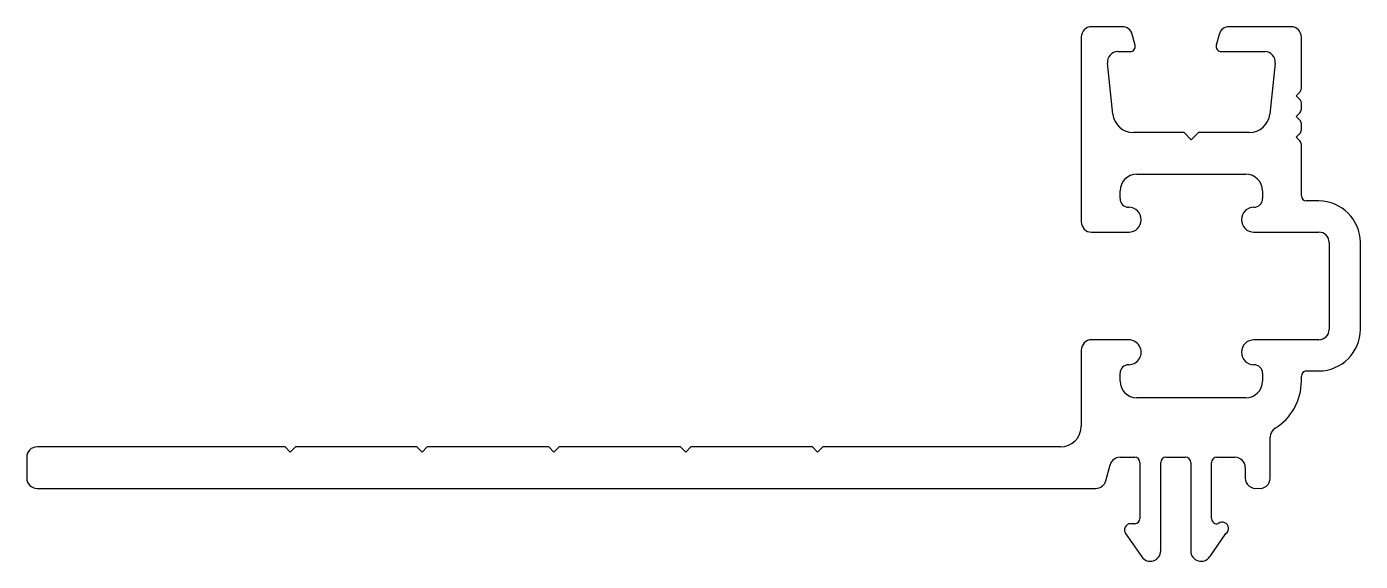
# Model space of a CAD drawing. Extents: x -27.4 to 36.8, y -10.6 to 15.1.
import ezdxf

# ---------------------------------------------------------------- set-up
doc = ezdxf.new("R2010")
doc.units = 0
doc.layers.get('0').update_dxf_attribs({"linetype": 'CONTINUOUS'})

msp = doc.modelspace()

# ---------------------------------------------------------------- linework, layer by layer
for p, q in [((25.334, 15.1), (23.859, 15.1)), ((33.462, 15.1), (30.485, 15.1)), ((23.359, 14.6), (23.359, 5.71)), ((25.954, 14.214), (25.817, 14.729)), ((30.002, 14.729), (29.864, 14.214)), ((33.962, 12.133), (33.962, 14.6)), ((25.119, 13.9), (25.713, 13.9)), ((30.106, 13.9), (32.202, 13.9)), ((24.881, 10.894), (24.622, 13.347)), ((32.699, 13.347), (32.44, 10.894)), ((33.712, 11.779), (33.888, 11.956)), ((33.888, 11.603), (33.712, 11.779)), ((33.712, 10.78), (33.888, 10.956)), ((33.962, 11.133), (33.962, 11.426)), ((33.888, 10.603), (33.712, 10.78)), ((33.962, 10.133), (33.962, 10.426)), ((28.31, 10), (25.876, 10)), ((28.66, 9.65), (28.31, 10)), ((29.01, 10), (28.66, 9.65)), ((31.445, 10), (29.01, 10)), ((33.712, 9.78), (33.888, 9.956)), ((33.888, 9.603), (33.712, 9.78)), ((33.962, 6.96), (33.962, 9.426)), ((26.03, 8), (31.29, 8)), ((25.23, 6.825), (25.23, 7.2)), ((32.09, 7.2), (32.09, 6.825)), ((34.802, 6.71), (34.212, 6.71)), ((23.859, 5.21), (25.645, 5.21)), ((31.675, 5.21), (34.802, 5.21)), ((35.302, 4.71), (35.302, 0.53)), ((36.802, 0.53), (36.802, 4.71)), ((25.645, 0.03), (23.857, 0.03)), ((34.802, 0.03), (31.675, 0.03)), ((23.357, -0.47), (23.357, -4.125)), ((25.23, -1.96), (25.23, -1.585)), ((32.09, -1.585), (32.09, -1.96)), ((33.962, -1.96), (33.962, -1.72)), ((34.212, -1.47), (34.802, -1.47)), ((31.29, -2.76), (26.03, -2.76)), ((-14.993, -5.125), (-26.943, -5.125)), ((-14.743, -5.375), (-14.993, -5.125)), ((-14.493, -5.125), (-14.743, -5.375)), ((-8.643, -5.125), (-14.493, -5.125)), ((-8.393, -5.375), (-8.643, -5.125)), ((-8.143, -5.125), (-8.393, -5.375)), ((-2.293, -5.125), (-8.143, -5.125)), ((-2.043, -5.375), (-2.293, -5.125)), ((-1.793, -5.125), (-2.043, -5.375)), ((4.057, -5.125), (-1.793, -5.125)), ((4.307, -5.375), (4.057, -5.125)), ((4.557, -5.125), (4.307, -5.375)), ((10.407, -5.125), (4.557, -5.125)), ((10.657, -5.375), (10.407, -5.125)), ((10.907, -5.125), (10.657, -5.375)), ((22.357, -5.125), (10.907, -5.125)), ((32.462, -6.625), (32.462, -4.656)), ((-27.443, -5.625), (-27.443, -6.625)), ((25.226, -5.625), (25.934, -5.625)), ((27.434, -5.625), (28.384, -5.625)), ((29.884, -5.625), (30.762, -5.625)), ((24.54, -6.755), (24.743, -5.996)), ((26.184, -5.875), (26.184, -8.575)), ((27.184, -10.134), (27.184, -5.875)), ((28.634, -5.875), (28.634, -10.134)), ((29.634, -8.575), (29.634, -5.875)), ((31.262, -6.125), (31.262, -6.625)), ((-26.943, -7.125), (4.809, -7.125)), ((4.809, -7.125), (24.057, -7.125)), ((25.934, -8.825), (25.734, -8.825)), ((25.489, -9.298), (26.275, -10.42)), ((29.544, -10.42), (30.33, -9.298))]:
    msp.add_line(p, q)
for centre, radius, start, end in [((23.859, 14.6), 0.5, 90, 180), ((25.334, 14.6), 0.5, 15, 90), ((30.485, 14.6), 0.5, 90, 165), ((33.462, 14.6), 0.5, 360, 90), ((25.713, 14.15), 0.25, 270, 15), ((30.106, 14.15), 0.25, 165, 270), ((25.119, 13.4), 0.5, 90, 186.03866), ((32.202, 13.4), 0.5, 353.96134, 90), ((33.712, 12.133), 0.25, 315, 0), ((33.712, 11.426), 0.25, 0, 45), ((33.712, 11.133), 0.25, 315, 360), ((25.876, 11), 1, 186.03866, 270), ((31.445, 11), 1, 270, 353.96134), ((33.712, 10.426), 0.25, 0, 45), ((33.712, 10.133), 0.25, 315, 0), ((33.712, 9.426), 0.25, 360, 45), ((26.03, 7.2), 0.8, 90, 180), ((31.29, 7.2), 0.8, 360, 90), ((25.645, 6.825), 0.415, 180, 270), ((31.675, 6.825), 0.415, 270, 0), ((34.212, 6.96), 0.25, 180, 270), ((34.802, 4.71), 2, 0, 90), ((25.645, 5.81), 0.6, 270, 90), ((31.675, 5.81), 0.6, 90, 270), ((23.859, 5.71), 0.5, 180, 270), ((34.802, 4.71), 0.5, 360, 90), ((23.857, -0.47), 0.5, 90.00004, 180), ((25.645, -0.57), 0.6, 270, 90.00004), ((31.675, -0.57), 0.6, 90, 270), ((34.802, 0.53), 2, 270, 0), ((34.802, 0.53), 0.5, 270, 360), ((25.645, -1.585), 0.415, 90, 180), ((31.675, -1.585), 0.415, 360, 90), ((34.212, -1.72), 0.25, 90, 180), ((26.03, -1.96), 0.8, 180, 270), ((31.29, -1.96), 0.8, 270, 360), ((31.29, -1.96), 2.671, 301.80153, 0), ((22.357, -4.125), 1, 270, 360), ((32.962, -4.656), 0.5, 121.80153, 180), ((-26.943, -5.625), 0.5, 90, 180), ((25.226, -6.125), 0.5, 90, 165), ((25.934, -5.875), 0.25, 360, 90), ((27.434, -5.875), 0.25, 90, 180), ((28.384, -5.875), 0.25, 360, 90), ((29.884, -5.875), 0.25, 90, 180), ((30.762, -6.125), 0.5, 360, 90), ((-26.943, -6.625), 0.5, 180, 270), ((24.057, -6.625), 0.5, 270, 345), ((31.762, -6.625), 0.5, 180, 281.53696), ((31.962, -6.625), 0.5, 258.46304, 360), ((25.734, -9.125), 0.3, 90, 215), ((25.934, -8.575), 0.25, 270, 360), ((29.884, -8.575), 0.25, 180, 289.98311), ((30.152, -9.052), 0.303, 305.92855, 127.04965), ((26.684, -10.134), 0.5, 215, 360), ((29.134, -10.134), 0.5, 180, 325)]:
    msp.add_arc(centre, radius, start, end)

doc.saveas('drawing.dxf')
